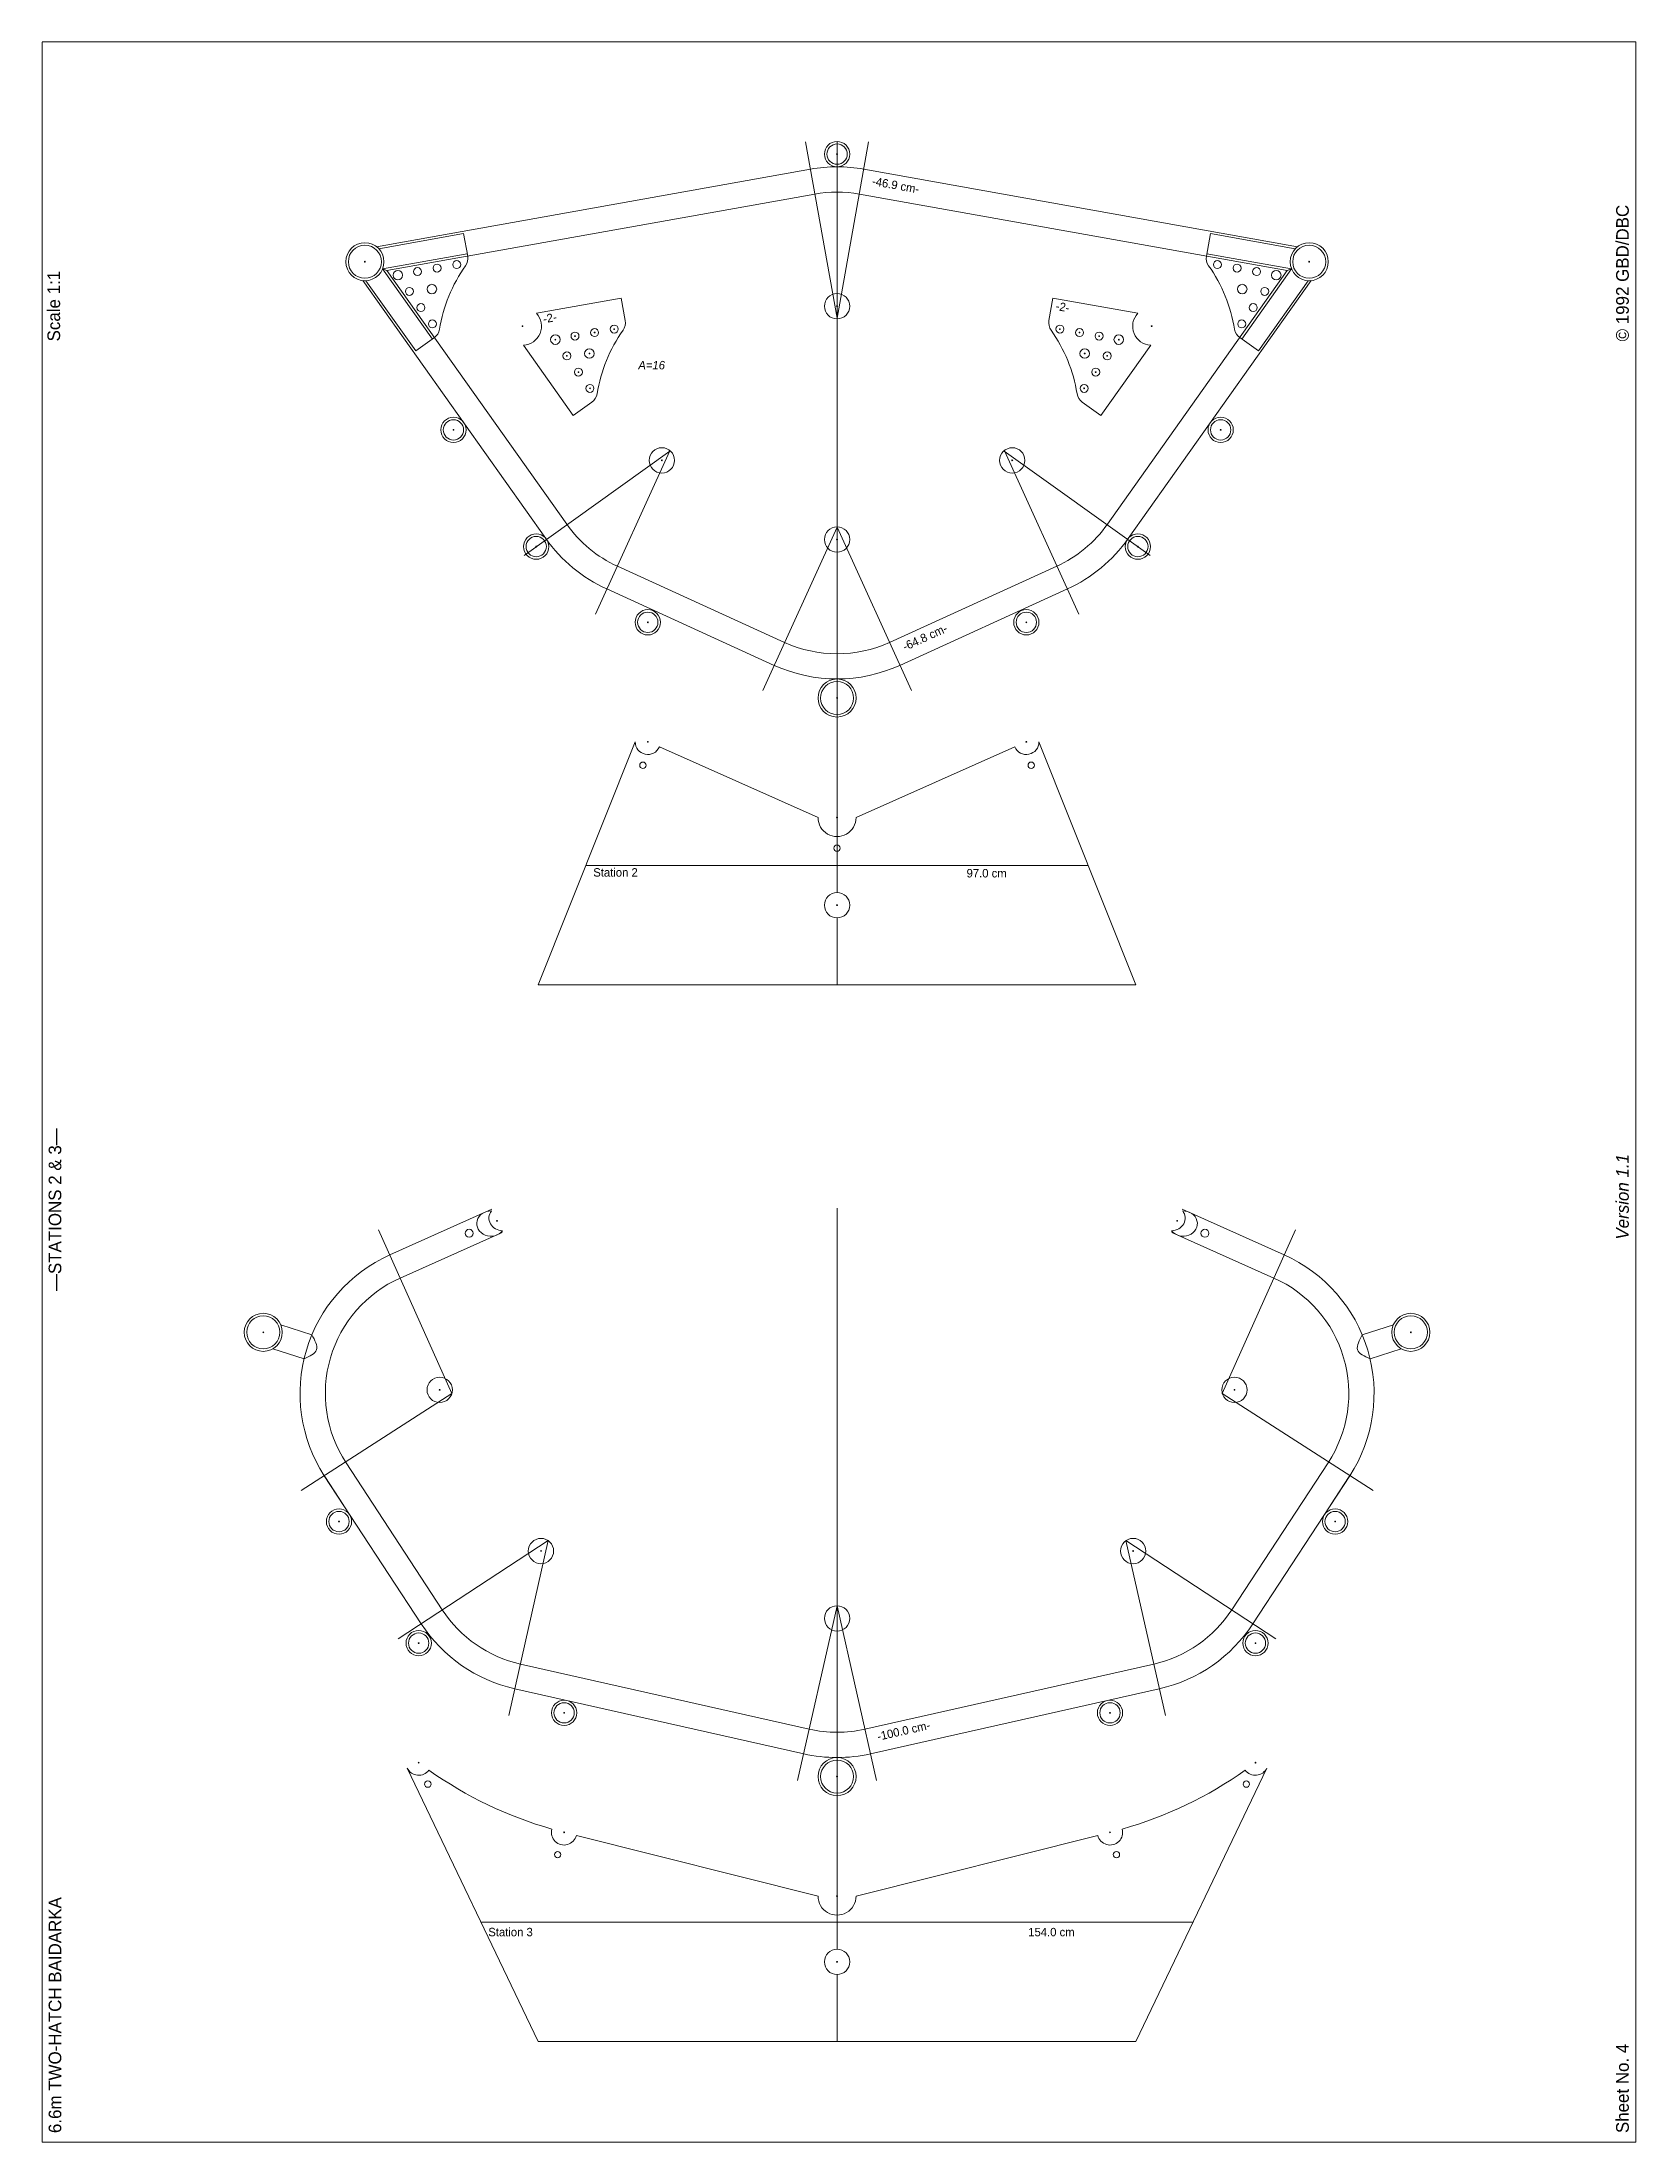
# Model space of a CAD drawing. Header units: centimetres. Extents: x -40 to 40, y -15 to 91.
import ezdxf

# ---------------------------------------------------------------- set-up
doc = ezdxf.new("R2010")
doc.units = ezdxf.units.CM
for name, color, linetype in [('Centers', 7, 'Continuous'), ('Layer1', 7, 'Continuous'), ('Plan', 7, 'Continuous'), ('Station 2', 7, 'Continuous'), ('Station 3', 7, 'Continuous'), ('Text', 7, 'Continuous')]:
    doc.layers.add(name, color=color, linetype=linetype)

msp = doc.modelspace()

# ---------------------------------------------------------------- linework, layer by layer
at = {"layer": 'Centers', "color": 7, "lineweight": 9}
for p, q in [((-0.0972344683644671, 47.87284401953222), (-0.0972344683644671, 85.57284374999983)), ((-0.0972344683644671, -5.165827855467802), (-0.0972344683644671, 32.02934503916661))]:
    msp.add_line(p, q, dxfattribs=at)
for centre, radius in [((-0.0972342452642829, 84.93784374999993), 0.02), ((-23.7972340221641, 79.53784375000001), 0.0199999999999996), ((-0.0972340221640988, 77.30284375000001), 0.02), ((-15.89106806397996, 76.301941158455), 0.0200000000000014), ((-12.26713641372904, 75.98020040516727), 0.0199999999999996), ((-11.282868234823, 76.15631446477914), 0.0199999999999996), ((15.69659912725103, 76.301941158455), 0.0199999999999996), ((-14.2359680815258, 75.6279194464417), 0.0199999999999996), ((-13.25140459263508, 75.80408634555539), 0.0199999999999996), ((-12.52850735341273, 74.92907545248998), 0.0199999999999996), ((-13.65762658166912, 74.81224725766515), 0.0199999999999996), ((-13.07928508181243, 73.9965750688886), 0.0199999999999996), ((-12.50077006215382, 73.1806581539828), 0.0199999999999996), ((-19.35214361287687, 71.09740393772039), 0.0199999999999996), ((-8.89168698823585, 69.56616381934099), 0.0199999999999996), ((-0.0972340221640988, 65.59284375000001), 0.02), ((-15.1972340221641, 65.23784375000002), 0.0200000000000014), ((-9.597234022164098, 61.43784375000002), 0.0199999999999996), ((-0.0972340221640988, 57.63784375000002), 0.02), ((-9.597234022164098, 55.43784375000001), 0.0199999999999996), ((-0.0972340221640988, 51.63784375000001), 0.02), ((-0.0972344183938085, 47.23784401953222), 0.02), ((-17.16824409330771, 31.39434503916661), 0.0199999999999996), ((-28.89723402216409, 25.79917187499999), 0.0199999999999996), ((-20.04184321003692, 22.90772432450012), 0.0199999999999996), ((-25.09723402216409, 16.29917187499999), 0.0199999999999996), ((-14.95955658394156, 14.82070083845675), 0.0199999999999996), ((-21.0972340221641, 10.19917187499999), 0.0199999999999996), ((-13.7972340221641, 6.699171874999992), 0.0199999999999996), ((-21.0972340221641, 4.199171874999995), 0.0199999999999996), ((-0.0972340221640988, 3.499171874999995), 0.02), ((-13.7972340221641, 0.6991718749999937), 0.0199999999999996), ((-0.0972340221640988, -2.500828125000005), 0.02), ((-0.0972344683644673, -5.800827855467803), 0.02)]:
    msp.add_circle(centre, radius, dxfattribs=at)
at = {"layer": 'Centers', "color": 7, "lineweight": 9, "extrusion": (0, 0, -1)}
for centre, radius in [((-23.60276508543516, 79.53784375000001), 0.0199999999999996), ((-11.08839929809406, 76.15631446477914), 0.0200000000000014), ((-12.07266747700011, 75.98020040516727), 0.0200000000000014), ((-12.3340384166838, 74.92907545248998), 0.0199999999999996), ((-13.05693565590615, 75.80408634555539), 0.0199999999999996), ((-14.04149914479687, 75.6279194464417), 0.0199999999999996), ((-12.8848161450835, 73.9965750688886), 0.0199999999999996), ((-13.46315764494018, 74.81224725766515), 0.0199999999999996), ((-12.30630112542488, 73.1806581539828), 0.0199999999999996), ((-19.15767467614794, 71.09740393772039), 0.0199999999999996), ((-8.697218051506916, 69.56616381934099), 0.0199999999999996), ((-15.00276508543516, 65.23784375000002), 0.0199999999999996), ((-9.402765085435163, 61.43784375000002), 0.0199999999999996), ((-9.402765085435163, 55.43784375000001), 0.0199999999999996), ((-16.97377515657878, 31.39434503916661), 0.0199999999999996), ((-28.70276508543516, 25.79917187499999), 0.0199999999999996), ((-19.84737427330798, 22.90772432450012), 0.0199999999999996), ((-24.90276508543516, 16.29917187499999), 0.0199999999999996), ((-14.76508764721262, 14.82070083845675), 0.0200000000000014), ((-20.90276508543516, 10.19917187499999), 0.0199999999999996), ((-13.60276508543516, 6.699171874999992), 0.0199999999999996), ((-20.90276508543516, 4.199171874999995), 0.0199999999999996), ((-13.60276508543516, 0.6991718749999937), 0.0199999999999996)]:
    msp.add_circle(centre, radius, dxfattribs=at)
at = {"layer": 'Layer1', "color": 7, "lineweight": 9}
for p, q in [((-40.005, -14.843125), (-40.005, 90.566875)), ((-40.005, 90.566875), (40.005, 90.566875)), ((40.005, 90.566875), (40.005, -14.843125)), ((40.005, -14.843125), (-40.005, -14.843125))]:
    msp.add_line(p, q, dxfattribs=at)
for centre, radius in [((-0.0972342452642829, 84.93784374999993), 0.51), ((-23.7972340221641, 79.53784375000001), 0.8300000000000018), ((23.6027659778359, 79.53784375000001), 0.8300000000000018), ((-19.35214361287687, 71.09740393772039), 0.509999999999998), ((19.15767488578494, 71.09740523012559), 0.5100000000000016), ((-15.1972340221641, 65.23784375000002), 0.5099999999999998), ((15.0027659778359, 65.23784375000002), 0.509999999999998), ((-9.597234022164098, 61.43784375000002), 0.5099999999999998), ((9.4027659778359, 61.43784375000002), 0.5099999999999998), ((-0.0972340221640988, 57.63784375000002), 0.8300000000000001), ((-28.89723402216409, 25.79917187499999), 0.8299999999999983), ((28.70276597783593, 25.79917187499999), 0.8300000000000018), ((-25.09723402216409, 16.29917187499999), 0.5100000000000016), ((24.9027659778359, 16.29917187499999), 0.5100000000000016), ((-21.0972340221641, 10.19917187499999), 0.5100000000000016), ((20.90276597783591, 10.19917187499999), 0.5100000000000016), ((-13.7972340221641, 6.699171874999992), 0.509999999999998), ((13.6027659778359, 6.699171874999992), 0.5099999999999998), ((-0.0972340221640988, 3.499171874999995), 0.8300000000000001)]:
    msp.add_circle(centre, radius, dxfattribs=at)
for points in [[(-26.46133819829408, 25.67180010865786), (-26.31080289123708, 25.40061388295025), (-26.00971270227446, 24.85820616785218), (-26.57154039307031, 24.59509230566835), (-26.85247250158742, 24.46352682163412)], [(26.26686926156514, 25.67180010865786), (26.11633395450815, 25.40061388295025), (25.81524376554553, 24.85820616785218), (26.37707145634138, 24.59509230566835), (26.65800356485849, 24.46352682163412)]]:
    msp.add_open_spline(points, degree=3, knots=[0, 0, 0, 0, 0.499967493380112, 1, 1, 1, 1], dxfattribs=at)
at = {"layer": 'Plan', "color": 7, "lineweight": 9}
for centre, radius in [((-9.8425, 54.26243750000004), 0.1599999999999984), ((-0.0972344683644671, 50.10021093750002), 0.16), ((-0.0972344183938085, 47.23784401953222), 0.635), ((-20.6375, 3.122515625000008), 0.1600000000000001), ((-14.12171023968497, -0.4199506769271397), 0.1600000000000001), ((-0.0972344683644673, -5.800827855467803), 0.6349999999999999)]:
    msp.add_circle(centre, radius, dxfattribs=at)
at = {"layer": 'Plan', "color": 7, "lineweight": 9, "extrusion": (0, 0, -1)}
for centre in [(-9.648031063271066, 54.26243750000004), (-20.44303106327106, 3.122515625000008), (-13.92724130295603, -0.4199506769271397)]:
    msp.add_circle(centre, 0.1600000000000001, dxfattribs=at)
at = {"layer": 'Station 2', "color": 7, "lineweight": 9}
for p, q in [((-0.0972340221640988, 76.70284375000001), (-1.682419096394977, 85.56214328666968)), ((-0.0972340221640987, 76.70284375000001), (1.487951052066779, 85.56214328666968)), ((-1.435834735285634, 84.18403002831379), (-23.20692678157026, 80.28855165704674)), ((1.241366690957437, 84.18403002831379), (23.01245873724207, 80.28855165704674)), ((-1.215670144311699, 82.93325412548101), (-22.69479046935918, 79.09001794411803)), ((1.0212020999835, 82.93325412548101), (22.50032242503099, 79.09001794411803)), ((-18.8397228680718, 80.94806501353922), (-23.09627603700494, 80.18644447698202)), ((-18.63717144437577, 79.81604340563648), (-18.8397228680718, 80.94806501353922)), ((18.44270250764684, 79.81604340563648), (18.64525393134286, 80.94806501353922)), ((18.64525393134286, 80.94806501353922), (22.90180710027601, 80.18644447698202)), ((-22.69479046935918, 79.09001794411803), (-22.91244671900884, 79.17843252566881)), ((-18.65901177180039, 79.93810486596686), (-22.90894483584826, 79.17766885774391)), ((-22.90894483584826, 79.17766885774391), (-20.41174669897079, 75.65570982381617)), ((-22.69479046935918, 79.09001794411803), (-13.66773920451919, 66.35858735299709)), ((22.50032242503099, 79.09001794411803), (13.47327116019099, 66.35858735299709)), ((18.46454283507145, 79.93810486596686), (22.71447589911933, 79.17766885774391)), ((22.71447589911933, 79.17766885774391), (20.21727776224186, 75.65570982381617)), ((22.50032153263026, 79.09001794411803), (22.71797778227992, 79.17843252566881)), ((-23.89563150300792, 78.58792641898452), (-14.71265469239374, 65.63658400891349)), ((-23.74590331326314, 78.58422424604484), (-21.24871006099173, 75.06227210119096)), ((23.70116345867973, 78.58792641898452), (14.51818664806554, 65.63658400891349)), ((23.55143437653421, 78.58422424604484), (21.0542411242628, 75.06227210119096)), ((-10.93355690988766, 77.71216242199421), (-15.1901100788208, 76.950541885437)), ((-10.73100548619164, 76.58014081409148), (-10.93355690988766, 77.71216242199421)), ((10.5365365494627, 76.58014081409148), (10.73908797315872, 77.71216242199421)), ((10.73908797315872, 77.71216242199421), (14.99564114209186, 76.950541885437)), ((-20.31059323221583, 75.72743134195021), (-21.24871006099173, 75.06227210119096)), ((-15.839737355079, 75.3483216544998), (-13.34254410280759, 71.82636950964596)), ((15.64526841835007, 75.3483216544998), (13.14807516607866, 71.82636950964596)), ((20.11612429548689, 75.72743134195021), (21.0542411242628, 75.06227210119096)), ((-12.40442727403169, 72.49152875040521), (-13.34254410280759, 71.82636950964596)), ((12.20995833730276, 72.49152875040521), (13.14807516607866, 71.82636950964596)), ((-8.487702802147881, 70.03142316066781), (-15.81075829942911, 64.79951546043655)), ((-8.496611009548166, 70.04398697811834), (-12.22993705034584, 61.85483093655326)), ((8.293234757819683, 70.03142316066781), (15.61629025510091, 64.79951546043655)), ((8.302142965219968, 70.04398697811834), (12.03546900601764, 61.85483093655326)), ((-0.0972340221640978, 66.20632135141877), (-3.83056006296177, 58.01716530985368)), ((-0.0972340221640997, 66.20632135141877), (3.636092018633572, 58.01716530985368)), ((-2.731302950949122, 60.42841681098118), (-11.1217717309329, 64.25351862023022)), ((2.536834906620925, 60.42841681098118), (10.92730368660471, 64.25351862023022)), ((-3.249820456615466, 59.27755642601172), (-11.6574937240902, 63.11050152959324)), ((3.055352412287268, 59.27755642601172), (11.463025679762, 63.11050152959324)), ((-10.2322340221641, 55.43784375000001), (-15.09723446836447, 43.23784375)), ((-9.017019703321655, 55.17981982822105), (-1.052234022164099, 51.63784375000001)), ((8.82255158341013, 55.17981908981016), (0.857765609035496, 51.63784367094181)), ((10.0377659778359, 55.43784375000001), (14.90276535985459, 43.23784250824781)), ((-12.70461119062049, 49.23784401953221), (12.51014235383287, 49.23784401953221)), ((-0.0972344683644671, 43.23784375), (-0.0972344683644671, 46.60284401953221)), ((-0.0972344683644671, 43.23784375), (-15.09723446836447, 43.23784375)), ((-0.0972346401453613, 43.23784375), (14.90276535985459, 43.23784250824781)), ((-15.1020859375, -9.800828125000002), (-21.67003430253891, 3.925082767586844)), ((14.90761700077106, -9.800828125000002), (21.47556536580998, 3.925082767586844)), ((-13.18135019292987, 0.5445364686799038), (-1.052234022164099, -2.500828125000005)), ((12.98688125620093, 0.5445364686799038), (0.8577650854351646, -2.500828125000005)), ((-0.0972344683644671, -9.800828125000002), (-15.1020859375, -9.800828125000002)), ((-0.0972344683644671, -9.800828125000002), (14.90761700077106, -9.800828125000002))]:
    msp.add_line(p, q, dxfattribs=at)
for centre, radius in [((-0.0972342452642829, 84.93784374999993), 0.6349999999999448), ((-23.7972340221641, 79.53784375000001), 0.9549999999999983), ((23.6027659778359, 79.53784375000001), 0.9549999999999983), ((-22.14213403970994, 78.86382203798671), 0.240000000000002), ((-21.15757055081922, 79.03998893710042), 0.1999999999999993), ((-20.17330237191318, 79.21610299671228), 0.1999999999999993), ((-19.18903419300713, 79.39221705632416), 0.1999999999999993), ((-21.56379253985325, 78.04814984921016), 0.1999999999999993), ((-20.43467331159687, 78.164978044035), 0.2399999999999949), ((-20.98545103999657, 77.23247766043362), 0.1999999999999993), ((-0.0972340221640988, 77.30284375000001), 0.6349999999999999), ((-20.40693602033796, 76.41656074552783), 0.1999999999999993), ((-13.25140459263508, 75.80408634555539), 0.1999999999999993), ((-12.26713641372904, 75.98020040516727), 0.1999999999999993), ((-11.282868234823, 76.15631446477914), 0.1999999999999993), ((-14.2359680815258, 75.6279194464417), 0.2399999999999984), ((-13.65762658166912, 74.81224725766515), 0.1999999999999993), ((-12.52850735341273, 74.92907545248998), 0.2399999999999949), ((-13.07928508181243, 73.9965750688886), 0.1999999999999993), ((-12.50077006215382, 73.1806581539828), 0.1999999999999993), ((-19.35214361287687, 71.09740393772039), 0.6350000000000016), ((-8.89168698823585, 69.56616381934099), 0.6349999999999998), ((-15.1972340221641, 65.23784375000002), 0.6350000000000016), ((-0.0972340221640988, 65.59284375000001), 0.6350000000000001), ((15.0027659778359, 65.23784375000002), 0.6349999999999998), ((-9.597234022164098, 61.43784375000002), 0.6349999999999998), ((9.4027659778359, 61.43784375000002), 0.6349999999999998), ((-0.0972340221640988, 57.63784375000002), 0.955)]:
    msp.add_circle(centre, radius, dxfattribs=at)
at = {"layer": 'Station 2', "color": 7, "lineweight": 9, "extrusion": (0, 0, -1)}
for centre, radius in [((-18.9945652562782, 79.39221705632416), 0.2000000000000028), ((-19.97883343518425, 79.21610299671228), 0.2000000000000028), ((-20.9631016140903, 79.03998893710042), 0.1999999999999993), ((-21.94766510298101, 78.86382203798671), 0.2399999999999984), ((-20.24020437486794, 78.164978044035), 0.240000000000002), ((-21.36932360312433, 78.04814984921016), 0.1999999999999993), ((-20.79098210326764, 77.23247766043362), 0.1999999999999993), ((-11.08839929809406, 76.15631446477914), 0.2000000000000011), ((-12.07266747700011, 75.98020040516727), 0.2000000000000011), ((-13.05693565590615, 75.80408634555539), 0.1999999999999993), ((-20.21246708360902, 76.41656074552783), 0.1999999999999993), ((-12.3340384166838, 74.92907545248998), 0.2399999999999949), ((-13.46315764494018, 74.81224725766515), 0.1999999999999993), ((-14.04149914479687, 75.6279194464417), 0.2399999999999984), ((-12.8848161450835, 73.9965750688886), 0.1999999999999993), ((-12.30630112542488, 73.1806581539828), 0.1999999999999993), ((-19.15767488578494, 71.09740523012559), 0.6349999999999995), ((-8.697218943907654, 69.56616381934099), 0.6350000000000016)]:
    msp.add_circle(centre, radius, dxfattribs=at)
at = {"layer": 'Station 2', "color": 7, "lineweight": 9}
for centre, radius, start, end in [((-0.0972340221640988, 76.70284375000001), 7.599999999999983, 79.8554801405125, 100.1445213157095), ((-12.52850735341274, 74.92907545248998), 7.619999999999987, 144.6582357221435, 170.8243247729407), ((-19.2622442452612, 79.70419979342172), 0.6350000000000057, 324.6582319011616, 10.14452119141703), ((-15.89106806397996, 76.301941158455), 0.955000000000015, 273.0811004521298, 42.7782765510138), ((-20.67787681298289, 76.24543498218735), 0.6350000000000044, 305.3380393036657, 350.824329842097), ((-4.622341395228601, 71.69317286094494), 7.620000000000012, 144.6582357221433, 170.8243247729407), ((-11.35607828707707, 76.46829720187671), 0.6350000000000057, 324.6582319011616, 10.14452119141826), ((-12.77171085479876, 73.00953239064233), 0.6349999999999928, 305.3380393036664, 350.8243298420983), ((-8.496611009548166, 70.04398697811834), 7.620000000000005, 215.3380393036666, 245.4923959894143), ((-8.487702802147881, 70.03142316066781), 6.35000000000001, 215.3380393036666, 245.4923959894143), ((-0.0972340221640978, 66.20632135141877), 6.35, 245.4923959894143, 294.5076040105857), ((-0.0972340221640988, 66.19284375000002), 7.600000000000001, 245.4923948945371, 294.5076051247619), ((-9.597234022164098, 55.43784375000001), 0.6349999999999998, 180, 336.0250696208052), ((9.4027659778359, 55.43784375000001), 0.6350000000000027, 203.9749884862289, 0), ((-0.0972340221640988, 51.63784375000001), 0.9549999999999998, 180, 5.1226418775e-06), ((8.667407984599775, 20.35577382817093), 20.26671532484161, 285.8896804472488, 305.3412881940355)]:
    msp.add_arc(centre, radius, start, end, dxfattribs=at)
at = {"layer": 'Station 2', "color": 7, "lineweight": 9, "extrusion": (0, 0, -1)}
for centre, radius, start, end in [((0.0972340221640996, 76.68252611662673), 6.349999999999997, 79.85547880858256, 100.1445211914174), ((-19.06777530853227, 79.70419979342172), 0.6350000000000057, 324.6582319011616, 10.14452119141703), ((-12.3340384166838, 74.92907545248998), 7.619999999999989, 144.6582357221435, 170.8243247729407), ((-15.69659912725103, 76.301941158455), 0.955000000000015, 273.0811004521298, 42.7782765510138), ((-11.16160935034813, 76.46829720187671), 0.6350000000000057, 324.6582319011616, 10.14452119141826), ((-4.427872458499666, 71.69317286094494), 7.620000000000013, 144.6582357221433, 170.8243247729407), ((-20.48340787625397, 76.24543498218735), 0.6350000000000086, 305.3380393036662, 350.8243298420971), ((-12.57724191806982, 73.00953239064233), 0.6349999999999928, 305.3380393036664, 350.8243298420983), ((-8.293234757819683, 70.03142316066781), 6.35000000000001, 215.3380393036666, 245.4923959894143), ((-8.302142965219968, 70.04398697811834), 7.620000000000005, 215.3380393036666, 245.4923959894143), ((8.861876921328712, 20.35577382817094), 20.26671532484162, 285.8896804472488, 305.3412881940355)]:
    msp.add_arc(centre, radius, start, end, dxfattribs=at)
at = {"layer": 'Station 3', "color": 7, "lineweight": 9}
for p, q in [((-22.5445068411437, 29.68459021431188), (-17.42448257124422, 31.97535006704913)), ((-22.54450684114369, 29.68459021431188), (-17.42448257124423, 31.97535006704913)), ((22.3500387968155, 29.68459021431188), (17.23001452691603, 31.97535006704913)), ((-19.43250538518213, 22.7290279169691), (-23.10809770225196, 30.94425895501175)), ((-22.02583996444806, 28.52532981603252), (-16.90581566483764, 30.81608968206282)), ((21.83137192011988, 28.52532981603252), (16.71134762050945, 30.81608968206282)), ((19.23803734085394, 22.7290279169691), (22.91362965792377, 30.94425895501175)), ((-28.02206418354889, 26.1814057740438), (-26.46133819829407, 25.67180010865786)), ((27.82759524681996, 26.1814057740438), (26.26686926156514, 25.67180010865786)), ((-28.41626106308324, 24.97413247434508), (-26.85247250158741, 24.46352682163412)), ((28.22179212635431, 24.97413247434508), (26.65800356485849, 24.46352682163412)), ((-19.43250538518213, 22.7290279169691), (-26.99846484157608, 17.85498909160741)), ((19.23803734085394, 22.7290279169691), (26.80399679724789, 17.85498909160741)), ((-19.91067540063032, 11.86481074249091), (-24.74554961642261, 19.25137657985551)), ((19.71620735630212, 11.86481074249091), (24.55108157209442, 19.25137657985551)), ((-20.97328427552852, 11.16928045631526), (-25.83852057312322, 18.60223250895314)), ((-24.86986569345023, 17.12235263554954), (-25.80815848905659, 18.55584629022066)), ((20.77881623120033, 11.16928045631526), (25.64405252879503, 18.60223250895314)), ((24.67539764912204, 17.12235263554954), (25.61369044472841, 18.55584629022066)), ((-14.59763102613928, 15.34246217336909), (-22.12793013959115, 10.41350738944725)), ((-14.59763102613928, 15.34246217336909), (-16.57652615828402, 6.562714223913266)), ((14.40316298181108, 15.34246217336909), (16.38205811395582, 6.562714223913266)), ((14.40316298181108, 15.34246217336909), (21.93346209526296, 10.41350738944725)), ((-0.0972340221640988, 12.07417187499999), (-2.076129154308831, 3.294423925544163)), ((-0.0972340221640988, 12.07417187499999), (1.881661109980633, 3.294423925544163)), ((-1.49345447651066, 5.879571932883937), (-15.99385148048585, 9.147862231253038)), ((1.29898643218246, 5.879571932883935), (15.79938343615765, 9.147862231253038)), ((-1.77269856737997, 4.640651944460723), (-16.27309557135515, 7.908942242829827)), ((1.578230523051772, 4.640651944460723), (16.07862752702696, 7.908942242829827)), ((-17.97312978070246, -3.800827855467803), (17.77866084397352, -3.800827855467803)), ((-0.0972344683644671, -9.800828125000002), (-0.0972344683644671, -6.435827855467801))]:
    msp.add_line(p, q, dxfattribs=at)
at = {"layer": 'Station 3', "color": 7, "lineweight": 9, "extrusion": (0, 0, -1)}
for centre, radius in [((18.56283767949368, 30.77037785842525), 0.1999999999999993), ((-19.84737516570872, 22.90772432450012), 0.6350000000000016), ((-14.76508853961336, 14.82070083845675), 0.6349999999999998)]:
    msp.add_circle(centre, radius, dxfattribs=at)
at = {"layer": 'Station 3', "color": 7, "lineweight": 9}
for centre, radius in [((18.36836874276474, 30.77037785842525), 0.1999999999999993), ((-28.89723402216409, 25.79917187499999), 0.9549999999999983), ((28.70276597783593, 25.79917187499999), 0.9550000000000018), ((-20.04184321003692, 22.90772432450012), 0.634999999999998), ((-25.09723402216409, 16.29917187499999), 0.6350000000000016), ((24.9027659778359, 16.29917187499999), 0.6350000000000016), ((-14.95955658394156, 14.82070083845675), 0.6349999999999998), ((-0.0972340221640988, 11.43917187499999), 0.6350000000000001), ((-21.0972340221641, 10.19917187499999), 0.6350000000000016), ((20.90276597783591, 10.19917187499999), 0.634999999999998), ((-13.7972340221641, 6.699171874999992), 0.6349999999999998), ((13.6027659778359, 6.699171874999992), 0.6349999999999998), ((-0.0972340221640988, 3.499171874999995), 0.955)]:
    msp.add_circle(centre, radius, dxfattribs=at)
for centre, radius, start, end in [((-19.43250538518213, 22.7290279169691), 7.619999995677383, 114.1043109699122, 212.7898898700903), ((-19.43250538518213, 22.7290279169691), 6.349999995677377, 114.1043112953772, 213.2067393168561), ((-14.59763102613928, 15.3424621733691), 6.350000000000001, 213.2067393168561, 257.2981773678345), ((-14.59763102613928, 15.34246217336909), 7.619999999999995, 213.2067393168562, 257.2981773678345), ((-0.0972340221640999, 12.07417187499999), 6.349999999999996, 257.2981773678345, 282.7018226321655), ((-0.0972340221640988, 12.07417187499999), 7.619999999999998, 257.2981773678345, 282.7018226321655), ((-21.0972340221641, 4.199171874999995), 0.6350000000000001, 205.5714519288047, 323.7610747743206), ((20.90276597783591, 4.199171874999995), 0.6350000000000035, 216.2388786429795, 334.5197772065243), ((-13.7972340221641, 0.6991718749999937), 0.6349999999999986, 165.0079565843949, 345.9055936160388), ((13.6027659778359, 0.6991718749999937), 0.6349999999999996, 194.0943867754765, 14.99206546381748), ((-0.0972340221640988, -2.500828125000005), 0.9549999999999998, 180, 1.34452408264e-05)]:
    msp.add_arc(centre, radius, start, end, dxfattribs=at)
at = {"layer": 'Station 3', "color": 7, "lineweight": 9, "extrusion": (0, 0, -1)}
for centre, radius, start, end in [((-19.2380364484532, 22.7290279169691), 7.619999995677383, 114.1043109699122, 212.7898898700903), ((-19.2380364484532, 22.7290279169691), 6.349999995677378, 114.1043112953773, 213.2067393168561), ((-14.40316298181109, 15.3424621733691), 6.350000000000001, 213.2067393168561, 257.2981773678345), ((-14.40316298181108, 15.34246217336909), 7.620000000000006, 213.2067393168561, 257.2981773678345)]:
    msp.add_arc(centre, radius, start, end, dxfattribs=at)
at = {"layer": 'Station 3', "color": 3, "lineweight": 9, "true_color": 0x00ff00, "extrusion": (0, 0, -1)}
for centre, start_param, end_param in [((-17.47051820872004, 31.2590941055519), 3.746911256507027, 7.890274626184414), ((-16.85978002736183, 31.53234564356006), 4.74868197259462, 6.888503910096822)]:
    msp.add_ellipse(centre, major_axis=(-0.7113137718988023, 0), ratio=0.8927143337952139, start_param=start_param, end_param=end_param, dxfattribs=at)
at = {"layer": 'Station 3', "color": 3, "lineweight": 9, "true_color": 0x00ff00}
for centre, start_param, end_param in [((17.27604927199111, 31.2590941055519), 3.746911256507027, 7.890274626184414), ((16.6653110906329, 31.53234564356006), 4.74868197259462, 6.888503910096822)]:
    msp.add_ellipse(centre, major_axis=(0.7113137718988023, 0), ratio=0.8927143337952139, start_param=start_param, end_param=end_param, dxfattribs=at)

# ---------------------------------------------------------------- texts
at = {"layer": 'Layer1', "color": 7, "lineweight": 9, "char_height": 0.635, "attachment_point": 1, "rotation": 90}
for s, insert, width in [('{\\C7;\\l\\Fplotter|b0|i0|c00|p34;© 1992 GBD/DBC \\P}', (39.00811047619048, 75.53854166666667), 15.5575), ('{\\C7;\\l\\Fplotter|b0|i0|c00|p34;\\H1.00x;Scale 1:1 \\P}', (-39.73188952380952, 75.53854166666667), 15.5575), ('{\\C7;\\l\\Fplotter|b0|i0|c00|p34;—STATIONS 2 & 3—\\P}', (-39.67141333333333, 27.87385416666662), 20.8915), ('{\\C7;\\l\\Fplotter|b0|i1|c01|p34;\\H1.00x;Version 1.1\\P}', (39.00811047619048, 30.45354166666667), 15.5575), ('{\\C7;\\l\\Fplotter|b0|i0|c00|p34; 6.6m TWO-HATCH BAIDARKA\\P}', (-39.67141333333333, -14.63145833333333), 15.5575), ('{\\C7;\\l\\Fplotter|b0|i0|c00|p34; Sheet No. 4\\P}', (39.00811047619048, -14.63145833333333), 15.5575)]:
    msp.add_mtext(s, dxfattribs=dict(at, insert=insert, width=width))
at = {"layer": 'Station 2', "color": 7, "lineweight": 9, "char_height": 0.4233333459496498, "attachment_point": 1}
for s, insert, width in [('{\\C7;\\l\\Fplotter|b0|i0|c00|p34; Station 2\\P}', (-12.49294452395383, 49.09673278115331), 7.728029250151516), ('{\\C7;\\l\\Fplotter|b0|i0|c00|p34;97.0 cm \\P}', (6.402916666666667, 49.05452544949591), 6.190336971524517), ('{\\C7;\\l\\Fplotter|b0|i0|c00|p34;\\H1.00x; Station 3\\P}', (-17.76146311403579, -4.093774524556803), 9.759536269737577), ('{\\C7;\\l\\Fplotter|b0|i0|c00|p34;154.0 cm \\P}', (9.498541666666666, -4.093774524556803), 8.471875136172196)]:
    msp.add_mtext(s, dxfattribs=dict(at, insert=insert, width=width))
at = {"layer": 'Text', "color": 7, "lineweight": 9, "attachment_point": 1}
for s, insert, char_height, width, rotation in [('{\\C7;\\l\\Fplotter|b0|i0|c00|p34;  -46.9 cm-\\P}', (1.398126930478987, 83.85838193416711), 0.4233333459496498, 5.814468672727144, 349.8554788085825), ('{\\C7;\\l\\Fplotter|b0|i0|c00|p34;-2-\\P}', (10.92286629661677, 77.53751228721602), 0.4233333459496498, 4.024880827379794, 349.8554788085826), ('{\\C7;\\l\\Fplotter|b0|i0|c00|p34;-2-\\P}', (-14.89062886964169, 76.86236086544162), 0.4233333459496498, 4.024880827379796, 10.144521191417398), ('{\\C7;\\l\\Fplotter|b0|i0|c00|p34;  -64.8 cm-\\P}', (2.850950105554947, 60.24966511027106), 0.4233333459496498, 4.962623738673017, 24.507604010585773), ('{\\C7;\\l\\Fplotter|b0|i0|c00|p34;  -100.0 cm-\\P}', (1.569885401079467, 5.640335068336149), 0.4233333459496497, 6.095468949676699, 12.701822632165445)]:
    msp.add_mtext(s, dxfattribs=dict(at, insert=insert, char_height=char_height, width=width, rotation=rotation))
at = {"layer": 'Text', "color": 7, "lineweight": 9, "insert": (-10.07334895833334, 74.5574691368423), "char_height": 0.4233333459496498, "width": 1.77452734375, "attachment_point": 1}
msp.add_mtext('{\\C7;\\l\\Fplotter|b0|i1|c01|p34;A=16\\P}', dxfattribs=at)

doc.saveas('drawing.dxf')
